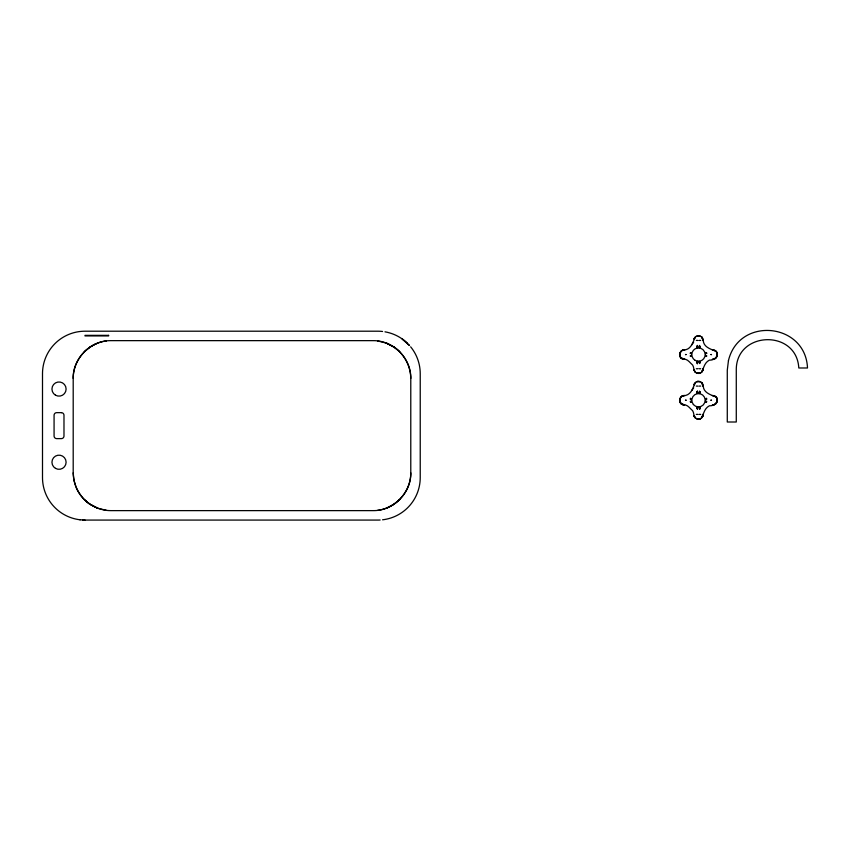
<?xml version="1.0" encoding="UTF-8"?>
<svg xmlns="http://www.w3.org/2000/svg" width="850" height="850" viewBox="0 0 850 850"><rect width="100%" height="100%" fill="white"/><g stroke="black" fill="none" stroke-linecap="round" stroke-linejoin="round"><path stroke-width="1.27" d="M703.216 368.454C703.534 371.673 699.996 374.351 696.989 373.214C693.058 372.183 694.461 367.529 692.612 365.022C689.711 362.567 687.469 358.562 683.102 359.136C681.87 358.785 680.744 357.935 680.17 356.766C678.151 353.334 681.721 349.021 685.493 349.839C692.176 348.181 692.782 341.137 695.821 336.526C698.742 334.326 703.375 336.759 703.226 340.414C703.63 347.459 711.195 349.169 716.199 351.454C719.026 354.354 716.401 359.741 712.374 359.295C718.781 359.901 718.824 349.265 712.374 349.871C721.597 351.241 716.348 360.814 709.399 360.124C704.087 362.886 703.949 368.241 701.378 372.491L703.194 368.751M703.216 414.109C703.534 417.329 699.996 420.017 696.989 418.88C693.048 417.839 694.461 413.185 692.612 410.688C689.711 408.234 687.469 404.217 683.102 404.802C681.87 404.441 680.744 403.601 680.17 402.422C678.151 398.99 681.721 394.676 685.493 395.505C692.176 393.837 692.782 386.793 695.821 382.192C698.742 379.982 703.375 382.415 703.226 386.07C703.63 393.114 711.195 394.825 716.199 397.109C719.026 400.01 716.401 405.397 712.374 404.951C718.781 405.556 718.824 394.931 712.374 395.526C721.597 396.897 716.348 406.47 709.399 405.779C704.087 408.542 703.949 413.897 701.378 418.158L703.194 414.407M75.714 486.232L73.918 480.229L73.196 472.855L73.196 378.42C72.728 358.211 90.812 340.276 110.968 340.648L373.012 340.648C393.157 340.276 411.241 358.211 410.784 378.42L410.784 472.855C411.251 493.074 393.168 511.009 373.012 510.627L110.968 510.627C96.05 510.723 81.674 501.128 76.064 487.316M73.196 378.42C73.121 359.858 87.975 343.092 106.409 340.924M410.784 472.855C410.858 491.428 396.004 508.183 377.57 510.351M697.414 363.556C698.105 356.83 697.287 366.371 697.372 363.088M699.306 347.947L699.561 345.397L699.433 347.565M697.691 406.938L697.436 409.424L697.574 407.256M699.433 393.221L699.561 391.053L699.38 393.624M699.593 363.556L699.306 361.207L699.624 363.088M699.624 408.744L699.561 409.424L699.38 406.863M697.51 347.108L697.404 346.301M699.603 362.865L699.497 362.058M697.51 392.764L697.404 391.956M699.603 408.521L699.497 407.713M697.372 346.078L697.436 345.397L697.574 347.565M697.372 391.733L697.436 391.053L697.595 393.348M693.664 342.136L691.773 344.888M693.664 387.791L691.773 390.543M699.497 347.108L699.603 346.301M699.497 392.764L699.603 391.956M699.401 407.033L699.688 409.201M697.404 362.865L697.51 362.058M697.404 408.521L697.51 407.713M699.38 347.363L700.198 347.48L699.465 347.278M697.531 361.888L696.809 361.686L697.627 361.803M699.454 393.029L700.198 393.136L699.465 392.934M697.531 407.543L696.809 407.341L697.627 407.458M697.627 347.363L696.809 347.48L697.531 347.278M699.38 361.803L700.198 361.686L699.465 361.888M697.627 393.019L696.809 393.136L697.531 392.934M699.454 407.447L700.198 407.341L699.465 407.543M84.256 351.719L89.983 347.013L96.507 343.527M399.723 499.566L393.996 504.263L387.473 507.758M697.616 393.571L697.319 391.276M700.697 340.414L699.072 340.457M696.309 368.751L697.935 368.709M700.697 386.07L699.072 386.112M696.309 414.407L697.935 414.364M697.319 345.621L697.691 347.884M82.588 520.009A42.5 42.5 0 0 0 85 520.072L377.74 520.072A42.5 42.5 0 0 0 380.141 520.009M79.868 519.764L85 520.072M697.935 340.457L696.309 340.414M699.072 368.709L700.697 368.751M697.935 386.112L696.309 386.07M699.072 414.364L700.697 414.407M377.57 340.924L386.41 343.103L393.996 347.013M89.983 504.263L97.569 508.172L106.409 510.351M386.41 343.103L394.474 347.342L399.723 351.719M84.256 499.566L89.505 503.944L97.569 508.172M401.88 338.725L409.541 345.525L402.719 339.32M394.474 347.342C404.451 354.461 410.592 366.169 410.784 378.42M89.505 503.944C79.528 496.814 73.387 485.116 73.196 472.855M382.564 519.796A42.5 42.5 0 0 0 420.229 477.583L420.229 373.703A42.5 42.5 0 0 0 410.646 346.821M382.564 331.479A42.5 42.5 0 0 0 377.74 331.203L85 331.203A42.5 42.5 0 0 0 42.5 373.703L42.5 477.583A42.5 42.5 0 0 0 80.166 519.796M384.986 331.829A42.5 42.5 0 0 1 407.352 343.219M691.401 352.888L691.347 353.632L691.401 352.888M691.401 398.544L691.347 399.298L691.401 398.544M705.649 355.523L705.606 356.277L705.649 355.523M705.649 401.189L705.606 401.933L705.649 401.189M690.519 352.707L690.37 353.504L690.519 352.707M690.519 398.363L690.37 399.16L690.519 398.363M706.562 355.651L706.488 356.458L706.562 355.651M706.562 401.306L706.488 402.114L706.562 401.306M728.45 360.581L727.281 370.228L727.281 422.004L736.281 422.004L736.281 370.228C735.675 330.979 796.599 328.833 798.798 367.986L807.5 367.986C805.609 322.734 739.107 316.126 728.45 360.581M679.787 353.462L680.584 357.446L684.633 359.295C678.109 359.858 678.343 349.286 684.633 349.871L681.711 350.657L679.756 353.451M679.787 399.118L680.584 403.112L684.633 404.951C678.109 405.514 678.343 394.942 684.633 395.526L681.711 396.323L679.756 399.107M703.184 369.399L702.961 370.313L703.184 369.399M703.184 415.055L702.961 415.969L703.184 415.055M694.354 338.236L693.94 339.182L695.629 336.664L694.322 338.226M694.354 383.892L693.94 384.837L695.629 382.33L694.354 383.892M697.51 346.439L696.628 346.598L697.51 346.439M699.571 362.642L700.379 362.567L699.571 362.642M697.51 392.094L696.628 392.254L697.51 392.094M699.571 408.308L700.379 408.223L699.571 408.308M700.474 373.033L699.582 373.341L700.474 373.033M700.474 418.689L699.582 418.997L700.474 418.689M697.935 335.761L696.989 335.941L700.018 335.941L697.935 335.729M700.018 373.214L696.989 373.214L700.018 373.214M697.935 381.427L696.989 381.608L700.018 381.608L697.935 381.384M700.018 418.88L696.989 418.88L700.018 418.88M690.434 355.651L690.519 356.458L690.434 355.651M691.347 355.523L691.401 356.277L691.347 355.523M705.713 353.632L705.606 352.888L705.713 353.632M706.637 353.504L706.488 352.707L706.637 353.504M690.434 401.306L690.519 402.114L690.434 401.306M691.347 401.189L691.401 401.933L691.347 401.189M705.713 399.288L705.606 398.544L705.713 399.288M706.637 399.16L706.488 398.363L706.637 399.16M686.067 354.535L685.514 354.578L686.067 354.535M711.482 354.578L710.94 354.535L711.482 354.578M686.067 400.191L685.514 400.244L686.067 400.191M711.482 400.244L710.94 400.191L711.482 400.244M108.598 335.357L85 335.357L85 335.931L108.598 335.931L108.598 335.357M61.381 412.654L56.674 412.654A2.592 2.592 0 0 0 54.071 415.257L54.071 436.029A2.592 2.592 0 0 0 56.674 438.621L61.381 438.621A2.592 2.592 0 0 0 63.984 436.029L63.984 415.257A2.592 2.592 0 0 0 61.381 412.654M700.379 346.598L699.486 346.439L700.379 346.598M697.436 362.642L696.628 362.567L697.436 362.642M700.379 392.254L699.486 392.094L700.379 392.254M697.436 408.308L696.628 408.223L697.436 408.308M702.015 337.312L701.378 336.664L703.216 340.712L702.036 337.291M695.629 372.491L693.94 369.984L695.629 372.491M702.015 382.967L701.378 382.33L703.216 386.368L702.015 382.967M695.629 418.158L694.153 416.245L695.629 418.158M681.105 358.02L680.478 357.297L681.105 358.02M681.105 403.686L680.478 402.953L681.105 403.686M694.577 417.031L693.94 415.639L694.577 417.031M55.484 395.186A7.087 7.087 0 0 0 66.109 389.045A7.087 7.087 0 0 0 55.484 382.914A7.087 7.087 0 0 0 55.484 395.186M55.484 468.371A7.087 7.087 0 0 0 66.109 462.23A7.087 7.087 0 0 0 55.484 456.099A7.087 7.087 0 0 0 55.484 468.371M695.162 360.368A6.673 6.673 0 0 0 705.181 354.578A6.673 6.673 0 0 0 695.162 348.797A6.673 6.673 0 0 0 695.162 360.368M693.388 404.536A6.673 6.673 0 0 0 704.778 402.528A6.673 6.673 0 0 0 697.34 393.667A6.673 6.673 0 0 0 693.388 404.536"/></g></svg>
